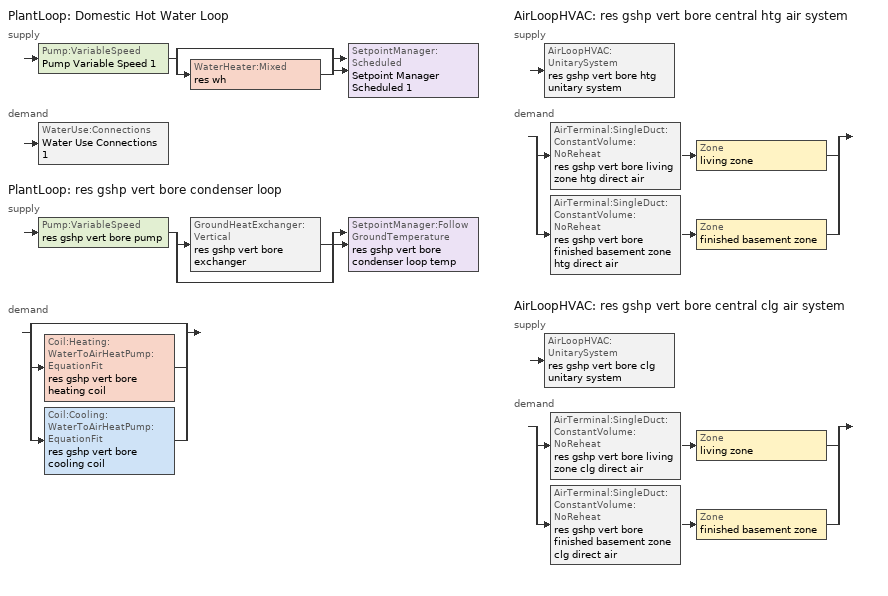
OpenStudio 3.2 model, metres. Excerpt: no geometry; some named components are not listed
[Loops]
PlantLoop 'Domestic Hot Water Loop'
 supply: Pump:VariableSpeed 'Pump Variable Speed 1' > split
  | bypass
  | WaterHeater:Mixed 'res wh'
  join > SetpointManager:Scheduled 'Setpoint Manager Scheduled 1'
 demand: WaterUse:Connections 'Water Use Connections 1'
PlantLoop 'res gshp vert bore condenser loop'
 supply: Pump:VariableSpeed 'res gshp vert bore pump' > split
  | GroundHeatExchanger:Vertical 'res gshp vert bore exchanger'
  | bypass
  join > SetpointManager:FollowGroundTemperature 'res gshp vert bore condenser loop temp'
 demand: split
  | bypass
  | Coil:Heating:WaterToAirHeatPump:EquationFit 'res gshp vert bore heating coil'
  | Coil:Cooling:WaterToAirHeatPump:EquationFit 'res gshp vert bore cooling coil'
AirLoopHVAC 'res gshp vert bore central htg air system'
 supply: AirLoopHVAC:UnitarySystem 'res gshp vert bore htg unitary system'
 demand: split
  | AirTerminal:SingleDuct:ConstantVolume:NoReheat 'res gshp vert bore living zone htg direct air' > Zone 'living zone'
  | AirTerminal:SingleDuct:ConstantVolume:NoReheat 'res gshp vert bore finished basement zone htg direct air' > Zone 'finished basement zone'
AirLoopHVAC 'res gshp vert bore central clg air system'
 supply: AirLoopHVAC:UnitarySystem 'res gshp vert bore clg unitary system'
 demand: split
  | AirTerminal:SingleDuct:ConstantVolume:NoReheat 'res gshp vert bore living zone clg direct air' > Zone 'living zone'
  | AirTerminal:SingleDuct:ConstantVolume:NoReheat 'res gshp vert bore finished basement zone clg direct air' > Zone 'finished basement zone'
[Sizing:Zone] Zone Cooling Design Supply Air Temperature Input Method=SupplyAirTemperature; Zone Cooling Design Supply Air Temperature {C}=14; Zone Cooling Design Supply Air Temperature Difference {deltaC}=11.11; Zone Heating Design Supply Air Temperature Input Method=SupplyAirTemperature; Zone Heating Design Supply Air Temperature {C}=40; Zone Heating Design Supply Air Temperature Difference {deltaC}=11.11; Zone Cooling Design Supply Air Humidity Ratio {kg-H2O/kg-air}=0.0085; Zone Heating Design Supply Air Humidity Ratio {kg-H2O/kg-air}=0.008; Cooling Design Air Flow Method=DesignDay; Heating Design Air Flow Method=DesignDay; Account for Dedicated Outdoor Air System=No; Dedicated Outdoor Air System Control Strategy=NeutralSupplyAir; Dedicated Outdoor Air Low Setpoint Temperature for Design {C}=autosize; Dedicated Outdoor Air High Setpoint Temperature for Design {C}=autosize
living zone; finished basement zone
[Zone equipment]
living zone: res gshp vert bore living zone htg direct air, res gshp vert bore living zone clg direct air
finished basement zone: res gshp vert bore finished basement zone htg direct air, res gshp vert bore finished basement zone clg direct air
[PlantLoop]
Name | Glycol Concentration | Maximum Loop Flow Rate {m3/s} | Plant Loop Volume {m3} | Load Distribution Scheme | Fluid Type | Maximum Loop Temperature {C} | Minimum Loop Temperature {C} | Minimum Loop Flow Rate {m3/s}
Domestic Hot Water Loop | 0 | 0.01 | 0.003 | Optimal
res gshp vert bore condenser loop | 30 |  | Autocalculate | SequentialLoad | Water | 48.88889 | 1.66667 | 0
[Sizing:Plant] Loop Design Temperature Difference {deltaC}=5.55556; Sizing Option=NonCoincident; Zone Timesteps in Averaging Window=1; Coincident Sizing Factor Mode=None
Name | Loop Type | Design Loop Exit Temperature {C}
Domestic Hot Water Loop | Heating | 52.6667
res gshp vert bore condenser loop | Condenser | 29.4444
[Pump:VariableSpeed] Fraction of Motor Inefficiencies to Fluid Stream=0; Coefficient 1 of the Part Load Performance Curve=0; Coefficient 2 of the Part Load Performance Curve=1; Coefficient 3 of the Part Load Performance Curve=0; Coefficient 4 of the Part Load Performance Curve=0; Pump Control Type=Intermittent; Skin Loss Radiative Fraction=0.5; Design Power Sizing Method=PowerPerFlowPerPressure; Design Electric Power per Unit Flow Rate {W/(m3/s)}=348701.1; Design Shaft Power per Unit Flow Rate per Unit Head {W-s/m3-Pa}=1.28205; Design Minimum Flow Rate Fraction=0
Name | Rated Flow Rate {m3/s} | Rated Pump Head {Pa} | Rated Power Consumption {W} | Motor Efficiency | Minimum Flow Rate {m3/s}
Pump Variable Speed 1 | 0.01 | 1 | 0 | 1
res gshp vert bore pump |  | 149460 |  | 0.462 | 0
[SetpointManager:Scheduled]
Setpoint Manager Scheduled 1: Control Variable=Temperature; Schedule=dhw temp
[WaterHeater:Mixed]
res wh: Tank Volume {m3}=0.143846; Setpoint Temperature Schedule=WH Setpoint Temp; Deadband Temperature Difference {deltaC}=2; Maximum Temperature Limit {C}=99; Heater Control Type=Cycle; Heater Maximum Capacity {W}=11722.8; Heater Minimum Capacity {W}=0; Heater Fuel Type=NaturalGas; Heater Thermal Efficiency=0.773298; Off Cycle Parasitic Fuel Consumption Rate {W}=0; Off Cycle Parasitic Fuel Type=Electricity; Off Cycle Parasitic Heat Fraction to Tank=0; On Cycle Parasitic Fuel Consumption Rate {W}=0; On Cycle Parasitic Fuel Type=Electricity; On Cycle Parasitic Heat Fraction to Tank=0; Ambient Temperature Indicator=ThermalZone; Ambient Temperature Thermal Zone=finished basement zone; Off Cycle Loss Coefficient to Ambient Temperature {W/K}=4.15693; Off Cycle Loss Fraction to Thermal Zone=0.64; On Cycle Loss Coefficient to Ambient Temperature {W/K}=4.15693; On Cycle Loss Fraction to Thermal Zone=1; Use Side Effectiveness=1; Source Side Effectiveness=1; Use Side Design Flow Rate {m3/s}=autosize; Source Side Design Flow Rate {m3/s}=autosize; Indirect Water Heating Recovery Time {hr}=1.5; Source Side Flow Control Mode=IndirectHeatPrimarySetpoint
[WaterHeater:Sizing]
res wh: Design Mode=PeakDraw; Time Storage Can Meet Peak Draw {hr}=0.538503; Time for Tank Recovery {hr}=0; Nominal Tank Volume for Autosizing Plant Connections {m3}=1
[WaterUse:Connections]
Water Use Connections 1: Drain Water Heat Exchanger Type=None; Drain Water Heat Exchanger Destination=Plant; Water Use Equipment Name 1=res shower; Water Use Equipment Name 2=res sink; Water Use Equipment Name 3=res bath; Water Use Equipment Name 4=res shower dist; Water Use Equipment Name 5=res sink dist; Water Use Equipment Name 6=res bath dist; Water Use Equipment Name 7=res dw; Water Use Equipment Name 8=res cw
[WaterUse:Equipment:Definition]
Name | Peak Flow Rate {m3/s} | Target Temperature Schedule
res shower | 0.0176332 | fixtures temperature schedule
res sink | 0.0157378 | fixtures temperature schedule
res bath | 0.00441644 | fixtures temperature schedule
res shower dist; res sink dist; res bath dist | 0 | fixtures temperature schedule
res dw | 0.00104011 | res dw temperature schedule
res cw | 0.00629939 | res cw temperature schedule
[OtherEquipment:Definition] Design Level Calculation Method=EquipmentLevel
Name | Design Level {W} | Fraction Latent | Fraction Radiant | Fraction Lost
res shower | 507081 | 0.487197 | 0 | 0
res sink | 158036 | 0.312221 | 0 | 0
res bath | 65146.3 | 0 | 0 | 0
res ds res gshp vert bore central clg air system SupSLkToLvEq; res ds res gshp vert bore central clg air system SupLatLkToLvEq; res ds res gshp vert bore central clg air system SupDCnToLvEq; res ds res gshp vert bore central clg air system SupDCnToAhEq; res ds res gshp vert bore central clg air system RetDCnToPlEq; res ds res gshp vert bore central clg air system RetDCnToAhEquip; res ds res gshp vert bore central clg air system SupSLkToAhEq; res ds res gshp vert bore central clg air system SupLatLkToAhEq; res ds res gshp vert bore central clg air system RetSLkEq; res ds res gshp vert bore central clg air system RetLatLkEq; res ds res gshp vert bore central htg air system SupSLkToLvEq; res ds res gshp vert bore central htg air system SupLatLkToLvEq; res ds res gshp vert bore central htg air system SupDCnToLvEq; res ds res gshp vert bore central htg air system SupDCnToAhEq; res ds res gshp vert bore central htg air system RetDCnToPlEq; res ds res gshp vert bore central htg air system RetDCnToAhEquip; res ds res gshp vert bore central htg air system SupSLkToAhEq; res ds res gshp vert bore central htg air system SupLatLkToAhEq; res ds res gshp vert bore central htg air system RetSLkEq; res ds res gshp vert bore central htg air system RetLatLkEq | 0
[SetpointManager:FollowGroundTemperature]
res gshp vert bore condenser loop temp: Control Variable=Temperature; Offset Temperature Difference {deltaC}=0; Maximum Setpoint Temperature {C}=48.88889; Minimum Setpoint Temperature {C}=1.66667
[EnergyManagementSystem:Sensor]
Name | Output Variable or Output Meter Index Key | Output Variable or Output Meter
res_gshp_vert_bore_pump_s | res gshp vert bore pump | Pump Electricity Energy
res_gshp_vert_bore_heating_coil_s | res gshp vert bore heating coil | Heating Coil Electricity Energy
res_gshp_vert_bore_cooling_coil_s | res gshp vert bore cooling coil | Cooling Coil Electricity Energy
res_ceil_fan_tin_sensor; res_af_1_tin_s | living zone | Zone Mean Air Temperature
res_af_1_tt_s | living zone | Zone Outdoor Air Drybulb Temperature
res_ds_res_gshp_vert_bore_central_clg_air_system_fan_rtf_s | res gshp vert bore living zone clg supply fan | Fan Runtime Fraction
res_ds_res_gshp_vert_bore_central_htg_air_system_fan_rtf_s | res gshp vert bore living zone htg supply fan | Fan Runtime Fraction
res_ds_res_gshp_vert_bore_central_clg_air_system_win_s; res_ds_res_gshp_vert_bore_central_htg_air_system_win_s | living zone | Zone Mean Air Humidity Ratio
[Coil:Heating:WaterToAirHeatPump:EquationFit]
res gshp vert bore heating coil: Rated Heating Capacity {W}=17584.3; Rated Heating Coefficient of Performance {W/W}=3.64475; Heating Capacity Curve=res gshp vert bore htg cap curve; Heating Power Consumption Curve=res gshp vert bore htg power curve
[Coil:Heating:Electric]
res gshp vert bore supp heater: Availability Schedule=Always On Discrete; Efficiency=1; Nominal Capacity {W}=14653.6
[Fan:OnOff] Availability Schedule=Always On Discrete; Fan Total Efficiency=0.75; Pressure Rise {Pa}=794.58; Maximum Flow Rate {m3/s}=autosize; Motor Efficiency=1; Motor In Airstream Fraction=1
Name | Fan Power Ratio Function of Speed Ratio Curve | Fan Efficiency Ratio Function of Speed Ratio Curve
res gshp vert bore living zone htg supply fan | Fan On Off Power Curve | Fan On Off Efficiency Curve
res gshp vert bore living zone clg supply fan | Fan On Off Power Curve 1 | Fan On Off Efficiency Curve 1
[AirLoopHVAC:UnitarySystem] Control Type=Load; Controlling Zone or Thermostat Location=living zone; Dehumidification Control Type=None; Availability Schedule=Always On Discrete; Fan Placement=BlowThrough; Supply Air Fan Operating Mode Schedule=Always Off Discrete; DX Heating Coil Sizing Ratio=1; Use DOAS DX Cooling Coil=No; DOAS DX Cooling Coil Leaving Minimum Air Temperature {C}=2; Latent Load Control=SensibleOnlyLoadControl; Supply Air Flow Rate During Cooling Operation {m3/s}=Autosize; Supply Air Flow Rate During Heating Operation {m3/s}=Autosize; Supply Air Flow Rate When No Cooling or Heating is Required {m3/s}=0; Maximum Supply Air Temperature {C}=76.6667; Maximum Outdoor Dry-Bulb Temperature for Supplemental Heater Operation {C}=4.44444; Maximum Cycling Rate {cycles/hr}=2.5; Heat Pump Time Constant {s}=60; Fraction of On-Cycle Power Use=0.01; Heat Pump Fan Delay Time {s}=60; Ancilliary On-Cycle Electric Power {W}=0; Ancilliary Off-Cycle Electric Power {W}=0
Name | Supply Fan | Heating Coil | Supplemental Heating Coil | Cooling Coil
res gshp vert bore htg unitary system | res gshp vert bore living zone htg supply fan | res gshp vert bore heating coil | res gshp vert bore supp heater
res gshp vert bore clg unitary system | res gshp vert bore living zone clg supply fan |  |  | res gshp vert bore cooling coil
[AirLoopHVAC] Availability Schedule=Always On Discrete; Design Supply Air Flow Rate {m3/s}=autosize; Design Return Air Flow Fraction of Supply Air Flow=1
res gshp vert bore central htg air system; res gshp vert bore central clg air system
[Sizing:System] Type of Load to Size On=Sensible; Design Outdoor Air Flow Rate {m3/s}=Autosize; Central Heating Maximum System Air Flow Ratio=0.3; Preheat Design Temperature {C}=7; Preheat Design Humidity Ratio {kg-H2O/kg-Air}=0.008; Precool Design Temperature {C}=12.8; Precool Design Humidity Ratio {kg-H2O/kg-Air}=0.008; Central Cooling Design Supply Air Temperature {C}=12.8; Central Heating Design Supply Air Temperature {C}=16.7; Sizing Option=NonCoincident; 100% Outdoor Air in Cooling=Yes; 100% Outdoor Air in Heating=Yes; Central Cooling Design Supply Air Humidity Ratio {kg-H2O/kg-Air}=0.0085; Central Heating Design Supply Air Humidity Ratio {kg-H2O/kg-Air}=0.008; Cooling Design Air Flow Method=DesignDay; Cooling Design Air Flow Rate {m3/s}=0; Heating Design Air Flow Method=DesignDay; Heating Design Air Flow Rate {m3/s}=0; System Outdoor Air Method=ZoneSum; Zone Maximum Outdoor Air Fraction=1; Cooling Supply Air Flow Rate Per Floor Area {m3/s-m2}=0.00996765; Cooling Fraction of Autosized Cooling Supply Air Flow Rate=1; Cooling Supply Air Flow Rate Per Unit Cooling Capacity {m3/s-W}=3.94755e-05; Heating Supply Air Flow Rate Per Floor Area {m3/s-m2}=0.00996765; Heating Fraction of Autosized Heating Supply Air Flow Rate=1; Heating Fraction of Autosized Cooling Supply Air Flow Rate=1; Heating Supply Air Flow Rate Per Unit Heating Capacity {m3/s-W}=3.15882e-05; Cooling Design Capacity Method=CoolingDesignCapacity; Cooling Design Capacity {W}=autosize; Cooling Design Capacity Per Floor Area {W/m2}=234.7; Fraction of Autosized Cooling Design Capacity=1; Heating Design Capacity Method=HeatingDesignCapacity; Heating Design Capacity {W}=autosize; Heating Design Capacity Per Floor Area {W/m2}=157; Fraction of Autosized Heating Design Capacity=1; Central Cooling Capacity Control Method=OnOff
res gshp vert bore central htg air system; res gshp vert bore central clg air system
[AirTerminal:SingleDuct:ConstantVolume:NoReheat] Availability Schedule=Always On Discrete; Maximum Air Flow Rate {m3/s}=AutoSize
res gshp vert bore living zone htg direct air; res gshp vert bore finished basement zone htg direct air; res gshp vert bore living zone clg direct air; res gshp vert bore finished basement zone clg direct air
[Coil:Cooling:WaterToAirHeatPump:EquationFit]
res gshp vert bore cooling coil: Rated Total Cooling Capacity {W}=17584.3; Rated Cooling Coefficient of Performance {W/W}=5.35551; Total Cooling Capacity Curve=res gshp vert bore clg total cap curve; Sensible Cooling Capacity Curve=res gshp vert bore clg sens cap curve; Cooling Power Consumption Curve=res gshp vert bore clg power curve; Nominal Time for Condensate Removal to Begin {s}=1000; Ratio of Initial Moisture Evaporation Rate and Steady State Latent Capacity=1.5
[EnergyManagementSystem:OutputVariable]
res gshp vert bore clg pump:Pumps:Electricity: EMS Variable=unit_1_pumps_c; Type of Data in Variable=Summed; Update Frequency=SystemTimestep; EMS Program or Subroutine=res_gshp_vert_bore_pumps_program; Units=J
[EnergyManagementSystem:ProgramCallingManager]
res gshp vert bore pump program calling manager: EndOfSystemTimestepBeforeHVACReporting; res_gshp_vert_bore_pumps_program
res ceil fan program calling manager: BeginTimestepBeforePredictor; res_ceil_fan_schedule_program
res af_1 program calling manager: BeginTimestepBeforePredictor; res_infil_1_program; res_nv_1_program
res ds res gshp vert bore central clg air system program calling manager: EndOfSystemTimestepAfterHVACReporting; res_ds_res_gshp_vert_bore_central_clg_air_system_program
res ds res gshp vert bore central htg air system program calling manager: EndOfSystemTimestepAfterHVACReporting; res_ds_res_gshp_vert_bore_central_htg_air_system_program
[ElectricEquipment:Definition] Design Level Calculation Method=EquipmentLevel
Name | Design Level {W} | Fraction Latent | Fraction Radiant | Fraction Lost
res dw | 136388 | 0.15 | 0.36 | 0.25
res cw | 70491.5 | 0 | 0.48 | 0.2
res infil_1 house fan; res infil_1 range fan; res infil_1 bath fan | 0 | 0 | 0 | 1
[EnergyManagementSystem:Actuator]
Name | Actuated Component | Actuated Component Type | Actuated Component Control Type
res_ceil_fan_sched_override | res ceil fan master | Schedule:Constant | Schedule Value
res_nv_1_flow_act | res nv_1 flow | Zone Infiltration | Air Exchange Flow Rate
res_ds_res_gshp_vert_bore_central_clg_air_system_SupSLkToLvEq_act | res ds res gshp vert bore central clg air system SupSLkToLvEq | OtherEquipment | Power Level
res_ds_res_gshp_vert_bore_central_clg_air_system_SupLatLkToLvEq_act | res ds res gshp vert bore central clg air system SupLatLkToLvEq | OtherEquipment | Power Level
res_ds_res_gshp_vert_bore_central_clg_air_system_SupDCnToLvEq_act | res ds res gshp vert bore central clg air system SupDCnToLvEq | OtherEquipment | Power Level
res_ds_res_gshp_vert_bore_central_clg_air_system_SupDCnToAhEq_act | res ds res gshp vert bore central clg air system SupDCnToAhEq | OtherEquipment | Power Level
res_ds_res_gshp_vert_bore_central_clg_air_system_RetDCnToPlEq_act | res ds res gshp vert bore central clg air system RetDCnToPlEq | OtherEquipment | Power Level
res_ds_res_gshp_vert_bore_central_clg_air_system_RetDCnToAhEquip_act | res ds res gshp vert bore central clg air system RetDCnToAhEquip | OtherEquipment | Power Level
res_ds_res_gshp_vert_bore_central_clg_air_system_SupSLkToAhEq_act | res ds res gshp vert bore central clg air system SupSLkToAhEq | OtherEquipment | Power Level
res_ds_res_gshp_vert_bore_central_clg_air_system_SupLatLkToAhEq_act | res ds res gshp vert bore central clg air system SupLatLkToAhEq | OtherEquipment | Power Level
res_ds_res_gshp_vert_bore_central_clg_air_system_RetSLkEq_act | res ds res gshp vert bore central clg air system RetSLkEq | OtherEquipment | Power Level
res_ds_res_gshp_vert_bore_central_clg_air_system_RetLatLkEq_act | res ds res gshp vert bore central clg air system RetLatLkEq | OtherEquipment | Power Level
res_ds_res_gshp_vert_bore_central_clg_air_system_AhToLivMix_act | res ds res gshp vert bore central clg air system AhToLivMix | ZoneMixing | Air Exchange Flow Rate
res_ds_res_gshp_vert_bore_central_clg_air_system_LivToAhMix_act | res ds res gshp vert bore central clg air system LivToAhMix | ZoneMixing | Air Exchange Flow Rate
res_ds_res_gshp_vert_bore_central_htg_air_system_SupSLkToLvEq_act | res ds res gshp vert bore central htg air system SupSLkToLvEq | OtherEquipment | Power Level
res_ds_res_gshp_vert_bore_central_htg_air_system_SupLatLkToLvEq_act | res ds res gshp vert bore central htg air system SupLatLkToLvEq | OtherEquipment | Power Level
res_ds_res_gshp_vert_bore_central_htg_air_system_SupDCnToLvEq_act | res ds res gshp vert bore central htg air system SupDCnToLvEq | OtherEquipment | Power Level
res_ds_res_gshp_vert_bore_central_htg_air_system_SupDCnToAhEq_act | res ds res gshp vert bore central htg air system SupDCnToAhEq | OtherEquipment | Power Level
res_ds_res_gshp_vert_bore_central_htg_air_system_RetDCnToPlEq_act | res ds res gshp vert bore central htg air system RetDCnToPlEq | OtherEquipment | Power Level
res_ds_res_gshp_vert_bore_central_htg_air_system_RetDCnToAhEquip_act | res ds res gshp vert bore central htg air system RetDCnToAhEquip | OtherEquipment | Power Level
res_ds_res_gshp_vert_bore_central_htg_air_system_SupSLkToAhEq_act | res ds res gshp vert bore central htg air system SupSLkToAhEq | OtherEquipment | Power Level
res_ds_res_gshp_vert_bore_central_htg_air_system_SupLatLkToAhEq_act | res ds res gshp vert bore central htg air system SupLatLkToAhEq | OtherEquipment | Power Level
res_ds_res_gshp_vert_bore_central_htg_air_system_RetSLkEq_act | res ds res gshp vert bore central htg air system RetSLkEq | OtherEquipment | Power Level
res_ds_res_gshp_vert_bore_central_htg_air_system_RetLatLkEq_act | res ds res gshp vert bore central htg air system RetLatLkEq | OtherEquipment | Power Level
res_ds_res_gshp_vert_bore_central_htg_air_system_AhToLivMix_act | res ds res gshp vert bore central htg air system AhToLivMix | ZoneMixing | Air Exchange Flow Rate
res_ds_res_gshp_vert_bore_central_htg_air_system_LivToAhMix_act | res ds res gshp vert bore central htg air system LivToAhMix | ZoneMixing | Air Exchange Flow Rate
res_infil_1_house_fan_act | res infil_1 house fan | ElectricEquipment | Electricity Rate
res_infil_1_range_fan_act | res infil_1 range fan | ElectricEquipment | Electricity Rate
res_infil_1_bath_fan_act | res infil_1 bath fan | ElectricEquipment | Electricity Rate
res_infil_1_flow_act | res infil_1 flow | Zone Infiltration | Air Exchange Flow Rate
[AirLoopHVAC:ReturnPlenum]
Name | ThermalZone
res gshp vert bore central clg air system return plenum | res ds res gshp vert bore central clg air system ret air zone
res gshp vert bore central htg air system return plenum | res ds res gshp vert bore central htg air system ret air zone
[EnergyManagementSystem:Subroutine]
res_ds_res_gshp_vert_bore_central_clg_air_system_lk_subrout: Set f_sup = 0.1499250749250749; Set f_ret = 0.0750749250749251; Set f_OA = 0.0748501498501498; Set oafrate = f_OA * res_ds_res_gshp_vert_bore_central_clg_air_system_AhVfr; Set suplkfrate = f_sup * res_ds_res_gshp_vert_bore_central_clg_air_system_AhVfr; Set retlkfrate = f_ret * res_ds_res_gshp_vert_bore_central_clg_air_system_AhVfr; Set res_ds_res_gshp_vert_bore_central_clg_air_system_AhToLiv = (@Abs (suplkfrate-retlkfrate-oafrate)); Set res_ds_res_gshp_vert_bore_central_clg_air_system_LivToAh = 0; Set res_ds_res_gshp_vert_bore_central_clg_air_system_lk_sup_fan_equiv = 0; Set res_ds_res_gshp_vert_bore_central_clg_air_system_lk_ret_fan_equiv = oafrate; If res_ds_res_gshp_vert_bore_central_clg_air_system_AhMfr>0; Set h_SA=(@HFnTdbW res_ds_res_gshp_vert_bore_central_clg_air_system_AhTt res_ds_res_gshp_vert_bore_central_clg_air_system_AhWt); Set h_AHZ=(@HFnTdbW res_ds_res_gshp_vert_bore_central_clg_air_system_AhT res_ds_res_gshp_vert_bore_central_clg_air_system_AhW); Set h_RA=(@HFnTdbW res_ds_res_gshp_vert_bore_central_clg_air_system_RaT res_ds_res_gshp_vert_bore_central_clg_air_system_RaW); Set h_fg=(@HfgAirFnWTdb res_ds_res_gshp_vert_bore_central_clg_air_system_AhWt res_ds_res_gshp_vert_bore_central_clg_air_system_AhTt); Set SALkQtot=f_sup*res_ds_res_gshp_vert_bore_central_clg_air_system_AhMfr*(h_RA-h_SA); Set temp1=h_fg*(res_ds_res_gshp_vert_bore_central_clg_air_system_RaW-res_ds_res_gshp_vert_bore_central_clg_air_system_AhWt); Set res_ds_res_gshp_vert_bore_central_clg_air_system_SupLatLkToLv = f_sup*res_ds_res_gshp_vert_bore_central_clg_air_system_AhMfr*temp1; Set res_ds_res_gshp_vert_bore_central_clg_air_system_SupSLkToLv = SALkQtot-res_ds_res_gshp_vert_bore_central_clg_air_system_SupLatLkToLv; Set eTm=(res_ds_res_gshp_vert_bore_central_clg_air_system_FanRtf/(res_ds_res_gshp_vert_bore_central_clg_air_system_AhMfr*1006.0))*213.889; Set eTm=0-eTm; Set temp4=res_ds_res_gshp_vert_bore_central_clg_air_system_AhT; Set tsup=temp4+((res_ds_res_gshp_vert_bore_central_clg_air_system_AhTt-res_ds_res_gshp_vert_bore_central_clg_air_system_AhT)*(@Exp eTm)); Set temp5=tsup-res_ds_res_gshp_vert_bore_central_clg_air_system_AhTt; Set res_ds_res_gshp_vert_bore_central_clg_air_system_SupDCnToLv = res_ds_res_gshp_vert_bore_central_clg_air_system_AhMfr*1006.0*temp5; Set res_ds_res_gshp_vert_bore_central_clg_air_system_SupDCnToAh = 0-res_ds_res_gshp_vert_bore_central_clg_air_system_SupDCnToLv; Set eTm=(res_ds_res_gshp_vert_bore_central_clg_air_system_FanRtf/(res_ds_res_gshp_vert_bore_central_clg_air_system_AhMfr*1006.0))*158.436; Set eTm=0-eTm; Set temp6=res_ds_res_gshp_vert_bore_central_clg_air_system_AhT; Set tret=temp6+((res_ds_res_gshp_vert_bore_central_clg_air_system_RaT-res_ds_res_gshp_vert_bore_central_clg_air_system_AhT)*(@Exp eTm)); Set temp7=tret-res_ds_res_gshp_vert_bore_central_clg_air_system_RaT; Set res_ds_res_gshp_vert_bore_central_clg_air_system_RetDCnToPl=res_ds_res_gshp_vert_bore_central_clg_air_system_AhMfr*1006.0*temp7; Set res_ds_res_gshp_vert_bore_central_clg_air_system_RetDCnToAh=0-res_ds_res_gshp_vert_bore_central_clg_air_system_RetDCnToPl; Set res_ds_res_gshp_vert_bore_central_clg_air_system_RetLatLk=0; Set temp2=(res_ds_res_gshp_vert_bore_central_clg_air_system_AhT-res_ds_res_gshp_vert_bore_central_clg_air_system_RaT); Set res_ds_res_gshp_vert_bore_central_clg_air_system_RetSLk=f_ret*res_ds_res_gshp_vert_bore_central_clg_air_system_AhMfr*1006.0*temp2; Set QtLkToAHZn=f_sup*res_ds_res_gshp_vert_bore_central_clg_air_system_AhMfr*(h_SA-h_AHZ); Set temp3=(res_ds_res_gshp_vert_bore_central_clg_air_system_AhWt-res_ds_res_gshp_vert_bore_central_clg_air_system_AhW); Set res_ds_res_gshp_vert_bore_central_clg_air_system_SupLatLkToAh=f_sup*res_ds_res_gshp_vert_bore_central_clg_air_system_AhMfr*h_fg; Set res_ds_res_gshp_vert_bore_central_clg_air_system_SupLatLkToAh=res_ds_res_gshp_vert_bore_central_clg_air_system_SupLatLkToAh*temp3; Set res_ds_res_gshp_vert_bore_central_clg_air_system_SupSLkToAh=QtLkToAHZn-res_ds_res_gshp_vert_bore_central_clg_air_system_SupLatLkToAh; Else; Set res_ds_res_gshp_vert_bore_central_clg_air_system_SupLatLkToLv=0; Set res_ds_res_gshp_vert_bore_central_clg_air_system_SupSLkToLv=0; Set res_ds_res_gshp_vert_bore_central_clg_air_system_SupDCnToLv=0; Set res_ds_res_gshp_vert_bore_central_clg_air_system_SupDCnToAh=0; Set res_ds_res_gshp_vert_bore_central_clg_air_system_RetDCnToPl=0; Set res_ds_res_gshp_vert_bore_central_clg_air_system_RetDCnToAh=0; Set res_ds_res_gshp_vert_bore_central_clg_air_system_RetLatLk=0; Set res_ds_res_gshp_vert_bore_central_clg_air_system_RetSLk=0; Set res_ds_res_gshp_vert_bore_central_clg_air_system_SupLatLkToAh=0; Set res_ds_res_gshp_vert_bore_central_clg_air_system_SupSLkToAh=0; EndIf
res_ds_res_gshp_vert_bore_central_htg_air_system_lk_subrout: Set f_sup = 0.1499250749250749; Set f_ret = 0.0750749250749251; Set f_OA = 0.0748501498501498; Set oafrate = f_OA * res_ds_res_gshp_vert_bore_central_htg_air_system_AhVfr; Set suplkfrate = f_sup * res_ds_res_gshp_vert_bore_central_htg_air_system_AhVfr; Set retlkfrate = f_ret * res_ds_res_gshp_vert_bore_central_htg_air_system_AhVfr; Set res_ds_res_gshp_vert_bore_central_htg_air_system_AhToLiv = (@Abs (suplkfrate-retlkfrate-oafrate)); Set res_ds_res_gshp_vert_bore_central_htg_air_system_LivToAh = 0; Set res_ds_res_gshp_vert_bore_central_htg_air_system_lk_sup_fan_equiv = 0; Set res_ds_res_gshp_vert_bore_central_htg_air_system_lk_ret_fan_equiv = oafrate; If res_ds_res_gshp_vert_bore_central_htg_air_system_AhMfr>0; Set h_SA=(@HFnTdbW res_ds_res_gshp_vert_bore_central_htg_air_system_AhTt res_ds_res_gshp_vert_bore_central_htg_air_system_AhWt); Set h_AHZ=(@HFnTdbW res_ds_res_gshp_vert_bore_central_htg_air_system_AhT res_ds_res_gshp_vert_bore_central_htg_air_system_AhW); Set h_RA=(@HFnTdbW res_ds_res_gshp_vert_bore_central_htg_air_system_RaT res_ds_res_gshp_vert_bore_central_htg_air_system_RaW); Set h_fg=(@HfgAirFnWTdb res_ds_res_gshp_vert_bore_central_htg_air_system_AhWt res_ds_res_gshp_vert_bore_central_htg_air_system_AhTt); Set SALkQtot=f_sup*res_ds_res_gshp_vert_bore_central_htg_air_system_AhMfr*(h_RA-h_SA); Set temp1=h_fg*(res_ds_res_gshp_vert_bore_central_htg_air_system_RaW-res_ds_res_gshp_vert_bore_central_htg_air_system_AhWt); Set res_ds_res_gshp_vert_bore_central_htg_air_system_SupLatLkToLv = f_sup*res_ds_res_gshp_vert_bore_central_htg_air_system_AhMfr*temp1; Set res_ds_res_gshp_vert_bore_central_htg_air_system_SupSLkToLv = SALkQtot-res_ds_res_gshp_vert_bore_central_htg_air_system_SupLatLkToLv; Set eTm=(res_ds_res_gshp_vert_bore_central_htg_air_system_FanRtf/(res_ds_res_gshp_vert_bore_central_htg_air_system_AhMfr*1006.0))*213.889; Set eTm=0-eTm; Set temp4=res_ds_res_gshp_vert_bore_central_htg_air_system_AhT; Set tsup=temp4+((res_ds_res_gshp_vert_bore_central_htg_air_system_AhTt-res_ds_res_gshp_vert_bore_central_htg_air_system_AhT)*(@Exp eTm)); Set temp5=tsup-res_ds_res_gshp_vert_bore_central_htg_air_system_AhTt; Set res_ds_res_gshp_vert_bore_central_htg_air_system_SupDCnToLv = res_ds_res_gshp_vert_bore_central_htg_air_system_AhMfr*1006.0*temp5; Set res_ds_res_gshp_vert_bore_central_htg_air_system_SupDCnToAh = 0-res_ds_res_gshp_vert_bore_central_htg_air_system_SupDCnToLv; Set eTm=(res_ds_res_gshp_vert_bore_central_htg_air_system_FanRtf/(res_ds_res_gshp_vert_bore_central_htg_air_system_AhMfr*1006.0))*158.436; Set eTm=0-eTm; Set temp6=res_ds_res_gshp_vert_bore_central_htg_air_system_AhT; Set tret=temp6+((res_ds_res_gshp_vert_bore_central_htg_air_system_RaT-res_ds_res_gshp_vert_bore_central_htg_air_system_AhT)*(@Exp eTm)); Set temp7=tret-res_ds_res_gshp_vert_bore_central_htg_air_system_RaT; Set res_ds_res_gshp_vert_bore_central_htg_air_system_RetDCnToPl=res_ds_res_gshp_vert_bore_central_htg_air_system_AhMfr*1006.0*temp7; Set res_ds_res_gshp_vert_bore_central_htg_air_system_RetDCnToAh=0-res_ds_res_gshp_vert_bore_central_htg_air_system_RetDCnToPl; Set res_ds_res_gshp_vert_bore_central_htg_air_system_RetLatLk=0; Set temp2=(res_ds_res_gshp_vert_bore_central_htg_air_system_AhT-res_ds_res_gshp_vert_bore_central_htg_air_system_RaT); Set res_ds_res_gshp_vert_bore_central_htg_air_system_RetSLk=f_ret*res_ds_res_gshp_vert_bore_central_htg_air_system_AhMfr*1006.0*temp2; Set QtLkToAHZn=f_sup*res_ds_res_gshp_vert_bore_central_htg_air_system_AhMfr*(h_SA-h_AHZ); Set temp3=(res_ds_res_gshp_vert_bore_central_htg_air_system_AhWt-res_ds_res_gshp_vert_bore_central_htg_air_system_AhW); Set res_ds_res_gshp_vert_bore_central_htg_air_system_SupLatLkToAh=f_sup*res_ds_res_gshp_vert_bore_central_htg_air_system_AhMfr*h_fg; Set res_ds_res_gshp_vert_bore_central_htg_air_system_SupLatLkToAh=res_ds_res_gshp_vert_bore_central_htg_air_system_SupLatLkToAh*temp3; Set res_ds_res_gshp_vert_bore_central_htg_air_system_SupSLkToAh=QtLkToAHZn-res_ds_res_gshp_vert_bore_central_htg_air_system_SupLatLkToAh; Else; Set res_ds_res_gshp_vert_bore_central_htg_air_system_SupLatLkToLv=0; Set res_ds_res_gshp_vert_bore_central_htg_air_system_SupSLkToLv=0; Set res_ds_res_gshp_vert_bore_central_htg_air_system_SupDCnToLv=0; Set res_ds_res_gshp_vert_bore_central_htg_air_system_SupDCnToAh=0; Set res_ds_res_gshp_vert_bore_central_htg_air_system_RetDCnToPl=0; Set res_ds_res_gshp_vert_bore_central_htg_air_system_RetDCnToAh=0; Set res_ds_res_gshp_vert_bore_central_htg_air_system_RetLatLk=0; Set res_ds_res_gshp_vert_bore_central_htg_air_system_RetSLk=0; Set res_ds_res_gshp_vert_bore_central_htg_air_system_SupLatLkToAh=0; Set res_ds_res_gshp_vert_bore_central_htg_air_system_SupSLkToAh=0; EndIf
[Schedule:Constant]
Name | Value
dhw temp; WH Setpoint Temp | 52.6667
fixtures temperature schedule | 43.3333
Always On Discrete; res ceil fan master | 1
Always Off Discrete | 0
res dw temperature schedule; res cw temperature schedule | 52.666
[Curve:QuadLinear] Coefficient4 y=0; Coefficient5 z=0; Minimum Value of w {BasedOnField A2}=-100; Maximum Value of w {BasedOnField A2}=100; Minimum Value of x {BasedOnField A3}=-100; Maximum Value of x {BasedOnField A3}=100; Minimum Value of y {BasedOnField A4}=0; Maximum Value of y {BasedOnField A4}=100; Minimum Value of z {BasedOnField A5}=0; Maximum Value of z {BasedOnField A5}=100
Name | Coefficient1 Constant | Coefficient2 w | Coefficient3 x
res gshp vert bore htg cap curve | -5.21544 | -1.07399 | 7.59731
res gshp vert bore htg power curve | -11.0778 | 10.2338 | 1.52933
res gshp vert bore clg total cap curve | -3.91606 | 7.04294 | -2.27059
res gshp vert bore clg power curve | -6.23374 | 1.6101 | 5.31708
[Curve:Exponent] Coefficient1 Constant=1; Coefficient2 Constant=0; Coefficient3 Constant=0; Minimum Value of x=0; Maximum Value of x=1
Fan On Off Power Curve; Fan On Off Power Curve 1
[Curve:Cubic] Coefficient1 Constant=1; Coefficient2 x=0; Coefficient3 x**2=0; Coefficient4 x**3=0; Minimum Value of x=0; Maximum Value of x=1
Fan On Off Efficiency Curve; Fan On Off Efficiency Curve 1
[Curve:QuintLinear]
res gshp vert bore clg sens cap curve: Coefficient1 Constant=26.7839; Coefficient2 v=0; Coefficient3 w=-23.8324; Coefficient4 x=-1.11574; Coefficient5 y=0; Coefficient6 z=0; Minimum Value of v {BasedOnField A2}=-100; Maximum Value of v {BasedOnField A2}=100; Minimum Value of w {BasedOnField A2}=-100; Maximum Value of w {BasedOnField A2}=100; Minimum Value of x {BasedOnField A3}=-100; Maximum Value of x {BasedOnField A3}=100; Minimum Value of y {BasedOnField A4}=0; Maximum Value of y {BasedOnField A4}=100; Minimum Value of z {BasedOnField A5}=0; Maximum Value of z {BasedOnField A5}=100
